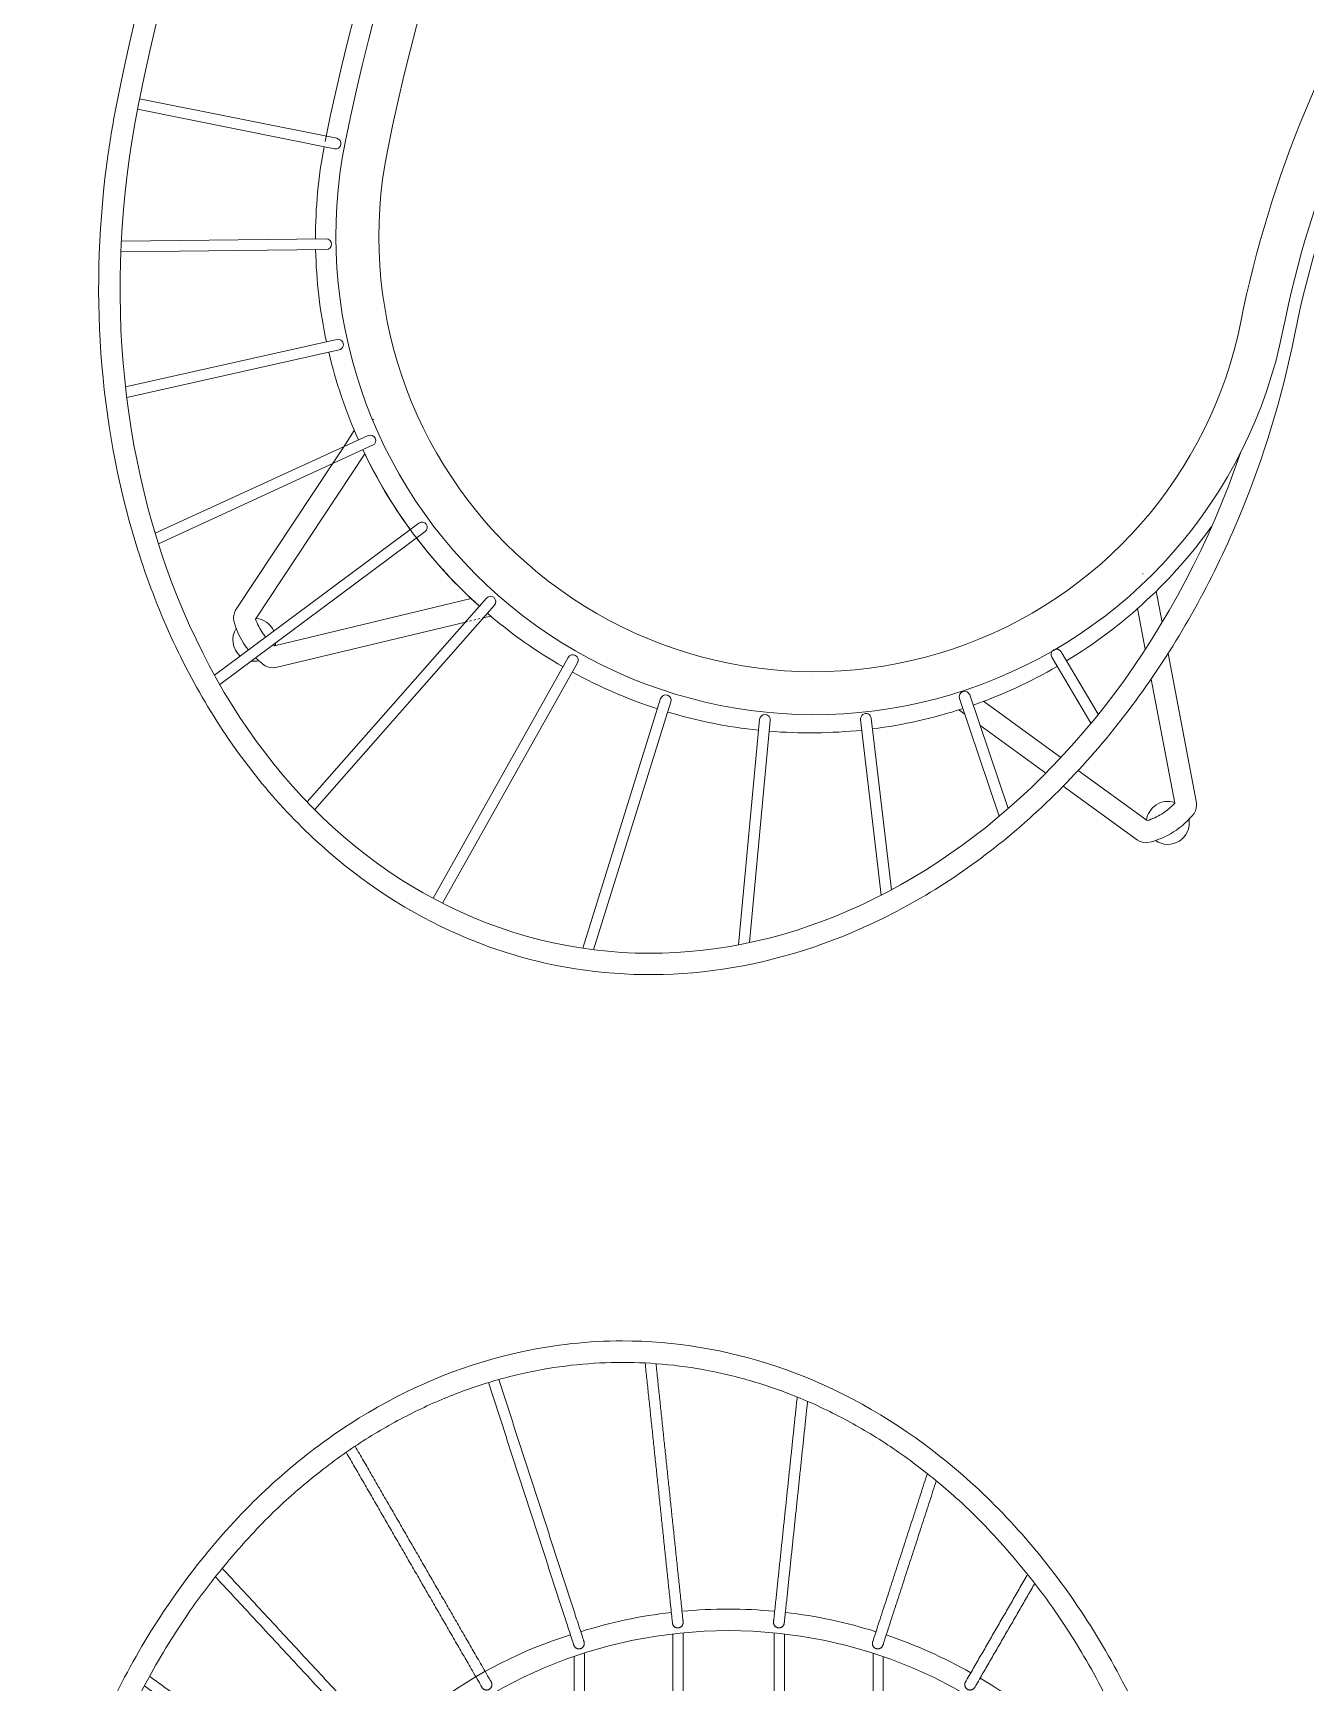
# Model space of a CAD drawing. Header units: millimetres. Extents: x 29001 to 40804, y -8833 to -5892.
# Drawn here: x 29496.7 to 29555.9, y -8342 to -8265.3 of the extents above; entities that cross this region are included whole.
import ezdxf

# ---------------------------------------------------------------- set-up
doc = ezdxf.new("R2010")
doc.units = ezdxf.units.MM
doc.linetypes.add('DASHED2', pattern=[0.375, 0.25, -0.125])
doc.layers.get('0').update_dxf_attribs({"lineweight": 0})
for name, color, linetype, lineweight in [('Auto_ince', 251, 'Continuous', 0), ('Auto_Tefriş', 32, 'Continuous', 0), ('Auto_Tefriş_2', 26, 'Continuous', 0), ('wipeout', 254, 'Continuous', 0), ('xxx_Auto_Tefris_Silik', 252, 'Continuous', 0), ('xxx_Auto_Tefris_Tefris', 32, 'Continuous', 0)]:
    doc.layers.add(name, color=color, linetype=linetype, lineweight=lineweight)
doc.layers.add('xxx_Auto_Mobilya_Deri', color=7, linetype='Continuous', lineweight=0, true_color=0x666666)

# ---------------------------------------------------------------- blocks, each defined once
blk = doc.blocks.new('Sun köşe')
at = {"linetype": 'Continuous'}
blk.add_wipeout([(-42.093, 15.676), (-47.03, 16.293), (-53.326, 16.663), (-59.375, 16.169), (-63.572, 15.921), (-66.223, 19.81), (-65.912, 23.945), (-66.294, 27.175), (-67.465, 29.336), (-70.857, 33.594), (-71.967, 35.199), (-72.892, 36.742), (-73.755, 38.717), (-74.493, 42.544), (-74.861, 45.259), (-74.551, 47.913), (-74.302, 51.123), (-73.683, 53.715), (-71.335, 57.666), (-68.617, 61.739), (-65.714, 65.381), (-61.885, 68.961), (-59.6, 70.628), (-57.315, 71.924), (-53.796, 73.467), (-49.413, 74.641), (-46.388, 74.949), (-42.376, 75.628), (-38.858, 75.937), (-34.105, 75.752), (-29.6, 74.827), (-26.145, 73.963), (-21.145, 73.901), (-16.948, 73.902), (-14.109, 73.284), (-12.505, 73.038), (-9.866, 71.44), (-8.088, 71.243), (-4.534, 70.65), (0.601, 69.663), (3.958, 68.281), (7.808, 66.207), (11.066, 64.134), (14.521, 62.06), (18.37, 59.591), (20.641, 58.307), (24.984, 55.543), (27.748, 53.37), (29.821, 51.297), (32.781, 48.531), (35.249, 46.26), (36.63, 44.878), (38.407, 43.1), (46.311, 33.412), (46.904, 32.82), (50.653, 27.29), (53.021, 23.537), (55.585, 18.205), (58.247, 12.576), (60.812, 7.836), (62.389, 2.701), (63.768, -2.83), (65.872, -11.856), (67.742, -22.423), (68.033, -29.632), (67.14, -36.446), (66.347, -41.187), (65.751, -45.532), (63.378, -50.47), (60.709, -55.111), (53.198, -63.407), (50.432, -64.79), (45.987, -66.469), (41.542, -67.555), (38.58, -67.753), (34.333, -67.457), (30.68, -65.779), (25.152, -63.211), (21.895, -60.347), (18.539, -57.187), (16.072, -55.311), (14.294, -55.706), (11.923, -56.892), (9.949, -55.114), (10.247, -52.448), (11.928, -48.399), (12.622, -44.547), (11.045, -40.4), (10.158, -36.548), (9.47, -31.512), (9.573, -25.883), (8.194, -19.365), (7.012, -14.625), (4.646, -9.292), (2.377, -4.651), (-3, 1.721), (-7.539, 6.461), (-14.153, 11.3), (-20.57, 14.558), (-29.753, 16.632), (-36.467, 17.224)], dxfattribs=at).dxf.layer = 'wipeout'
at = {"layer": 'Auto_ince'}
for points in [[(-38.099, 73.056), (-38.099, 63.701, -1), (-38.599, 63.701), (-38.599, 73.056)], [(-44.764, 72.586), (-42.782, 63.261, -1), (-43.271, 63.157), (-45.259, 72.51)], [(-51.37, 71.062), (-47.272, 61.857, -1), (-47.728, 61.654), (-51.848, 70.906)], [(-57.78, 68.372), (-51.371, 59.551, -1), (-51.776, 59.257), (-58.224, 68.132)], [(-63.709, 64.371), (-54.902, 56.442, -1), (-55.237, 56.07), (-64.09, 64.042)], [(-63.709, 64.371), (-54.902, 56.442, -1), (-55.237, 56.07), (-64.09, 64.042)], [(-68.646, 58.982), (-57.709, 52.667, -1), (-57.959, 52.234), (-68.928, 58.567)], [(-71.89, 52.362), (-59.67, 48.391, -1), (-59.825, 47.916), (-72.031, 51.882)], [(-72.8, 45.073), (-60.699, 43.801, -1), (-60.751, 43.304), (-72.769, 44.567)], [(-71.218, 37.997), (-60.751, 39.098, -1), (-60.699, 38.6), (-71.016, 37.516)], [(-67.654, 31.942), (-59.825, 34.486, -1), (-59.67, 34.01), (-67.317, 31.526)], [(-62.967, 27.276), (-57.959, 30.167, -1), (-57.709, 29.734), (-62.543, 26.944)], [(-57.889, 23.943), (-55.237, 26.331, -1), (-54.902, 25.96), (-57.418, 23.694)]]:
    blk.add_lwpolyline(points, format="xyb", dxfattribs=at)
at = {"layer": 'Auto_ince', "elevation": -0.143}
for points in [[(-52.984, 60.92), (-60.555, 63.998, 0.165812), (-61.061, 63.99, 0.083801), (-62.097, 63.22, 0.014346), (-62.245, 63.054, 0.014346)], [(-61.502, 62.385, -0.016823), (-61.373, 62.529, -0.066927), (-60.773, 63.007), (-52.235, 59.536)], [(-62.545, 62.651, 0.036875), (-62.818, 62.149, 0.165812), (-62.802, 61.643), (-58.995, 53.41)], [(-57.871, 53.361), (-61.823, 61.908, -0.006156), (-61.788, 61.97, -0.006156)], [(-54.01, 21.065), (-60.555, 18.404, -0.165812), (-61.061, 18.411, -0.083801), (-62.097, 19.182, -0.083801), (-62.818, 20.252, -0.165812), (-62.802, 20.759), (-61.01, 24.633)], [(-60.158, 24.094), (-61.823, 20.494, 0.066927), (-61.373, 19.872, 0.066927), (-60.773, 19.394), (-55.336, 21.605)]]:
    blk.add_lwpolyline(points, format="xyb", dxfattribs=at)
for points in [[(-52.984, 60.92), (-52.107, 60.563)], [(-60.586, 25.55), (-58.995, 28.992)], [(-57.871, 29.04), (-59.736, 25.007)], [(-54.016, 22.142), (-52.235, 22.866)], [(-51.275, 22.177), (-52.639, 21.622)]]:
    blk.add_lwpolyline(points, dxfattribs=at)
at = {"layer": 'Auto_ince', "linetype": 'DASHED2', "ltscale": 0.025, "elevation": -0.143}
blk.add_lwpolyline([(-58.995, 53.41), (-58.631, 52.622)], dxfattribs=at)
at = {"layer": 'Auto_ince'}
for centre, radius, start, end in [((-61.734, 62.875, -0.143), 1, 69.1042, 150.07539), ((-61.734, 62.875, -0.143), 1, 305.92461, 6.83493), ((-61.734, 62.875, -0.143), 1, 183.16975, 203.54568), ((-61.734, 62.875, -0.143), 1, 265.714, 272.83025), ((-38.349, 41.201), 23, 126.62279, 137.37721), ((-61.734, 19.526, -0.143), 1, 353.16507, 94.286), ((-61.734, 19.526, -0.143), 1, 156.45432, 290.8958)]:
    blk.add_arc(centre, radius, start, end, dxfattribs=at)
at = {"layer": 'Auto_Tefriş', "elevation": -0.143}
for points in [[(-51.275, 60.225), (-52.107, 60.563)], [(-58.631, 52.622), (-58.487, 52.311)], [(-58.631, 29.78), (-58.487, 30.09)]]:
    blk.add_lwpolyline(points, dxfattribs=at)
at = {"layer": 'Auto_Tefriş'}
for centre, radius, start, end in [((-38.349, -31.299), 105.355, 0, 90), ((-38.349, -31.299), 104.355, 0, 90), ((-38.349, 41.201), 23, 90.62279, 101.37721), ((-38.349, -31.299), 95.499, 0, 90), ((-38.349, 41.201), 23, 102.62279, 113.37721), ((-38.349, 41.201), 23, 114.62279, 125.37721), ((-38.349, 41.201), 23, 126.62279, 149.37721), ((-38.349, 41.201), 23, 138.62279, 149.37721), ((-38.349, 41.201), 23, 150.62279, 161.37721), ((-38.349, 41.201), 23, 162.62279, 173.37721), ((-38.349, 41.201), 23, 174.62279, 185.37721), ((-38.349, 41.201), 23, 186.62279, 197.37721), ((-38.349, 41.201), 23, 198.62279, 209.37721), ((-38.349, 41.201), 23, 210.62279, 221.37721), ((-38.349, 41.201), 23, 222.62279, 245.73878), ((-38.349, -31.299), 49.5, 0, 90)]:
    blk.add_arc(centre, radius, start, end, dxfattribs=at)
at = {"layer": 'Auto_Tefriş', "extrusion": (0, 0, -1)}
blk.add_ellipse((-38.349, 46.128), major_axis=(-34.478, 0), ratio=0.781001, start_param=4.882437, end_param=7.853982, dxfattribs=at)
at = {"layer": 'Auto_Tefriş'}
blk.add_open_spline([(-38.349, 18.201), (-41.264, 18.201), (-44.179, 18.484), (-50.043, 19.644), (-52.979, 20.563), (-58.448, 22.976), (-60.981, 24.471), (-65.465, 27.94), (-67.417, 29.914), (-70.595, 34.211), (-71.822, 36.533), (-73.425, 41.284), (-73.827, 43.706), (-73.827, 46.128), (-73.827, 47.702), (-73.658, 49.275), (-72.79, 53.29), (-71.834, 55.695), (-69.159, 60.209), (-67.439, 62.317), (-63.364, 66.096), (-61.01, 67.766), (-55.835, 70.558), (-53.014, 71.681), (-47.101, 73.306), (-44.009, 73.809), (-40.042, 74.032), (-39.195, 74.056), (-38.349, 74.056)], degree=3, knots=[4.712389, 4.712389, 4.712389, 4.712389, 4.960422, 4.960422, 5.226706, 5.226706, 5.492989, 5.492989, 5.759273, 5.759273, 6.025556, 6.025556, 6.283185, 6.283185, 6.283185, 6.450503, 6.450503, 6.716786, 6.716786, 6.98307, 6.98307, 7.249353, 7.249353, 7.515637, 7.515637, 7.781921, 7.781921, 7.853982, 7.853982, 7.853982, 7.853982], dxfattribs=at)
at = {"layer": 'Auto_Tefriş_2', "elevation": -0.143}
for points in [[(-50.606, 59.451, 0.012511), (-50.599, 59.475, 0.012511)], [(-50.606, 22.951, -0.012511), (-50.599, 22.927, -0.012511)]]:
    blk.add_lwpolyline(points, format="xyb", dxfattribs=at)
at = {"layer": 'xxx_Auto_Mobilya_Deri'}
blk.add_lwpolyline([(12.035, -31.476, 0.414214), (-38.215, 18.774, -1.000001), (-38.215, 63.274, -0.414203), (56.534, -31.476, -1.00001)], format="xyb", close=True, dxfattribs=at)
at = {"layer": 'xxx_Auto_Tefris_Silik', "lineweight": 0}
blk.add_lwpolyline([(14.035, -31.476, 0.414214), (-38.215, 20.774, -1.000001), (-38.215, 61.274, -0.414203), (54.534, -31.476, -1.00001), (14.035, -31.476, -1.00001)], format="xyb", dxfattribs=at)
blk = doc.blocks.new('sedirxx')
at = {"layer": 'xxx_Auto_Tefris_Silik'}
for p, q in [((-25.577, 78.773), (-25.576, -77.77)), ((-25.101, 78.824), (-25.099, -77.821)), ((-20.872, 78.821), (-20.87, -77.818)), ((-20.395, 78.77), (-20.394, -77.767)), ((-30.178, 77.721), (-30.177, -76.718)), ((-29.702, 77.879), (-29.7, -76.876)), ((-16.268, 77.869), (-16.266, -76.866)), ((-15.791, 77.71), (-15.79, -76.707))]:
    blk.add_line(p, q, dxfattribs=at)
for points, knots in [([(-26.873, 91.377), (-26.237, 85.326), (-25.601, 79.275), (-25.575, 79.027), (-25.327, 79.053), (-25.078, 79.079), (-25.104, 79.328), (-25.736, 85.336), (-26.367, 91.345)], [0, 0, 0, 12.167907, 12.167907, 12.560607, 12.560607, 12.953306, 12.953306, 25.036968, 25.036968, 25.036968]), ([(-34.162, 90.466), (-32.177, 84.356), (-30.191, 78.246), (-30.114, 78.008), (-29.876, 78.086), (-29.639, 78.163), (-29.716, 78.401), (-31.699, 84.504), (-33.682, 90.607)], [0, 0, 0, 12.849133, 12.849133, 13.241832, 13.241832, 13.634531, 13.634531, 26.468787, 26.468787, 26.468787]), ([(-19.798, 89.794), (-20.348, 84.561), (-20.898, 79.328), (-20.924, 79.079), (-20.675, 79.053), (-20.426, 79.027), (-20.4, 79.275), (-19.858, 84.434), (-19.316, 89.592)], [0, 0, 0, 10.523754, 10.523754, 10.916453, 10.916453, 11.309152, 11.309152, 21.682649, 21.682649, 21.682649]), ([(-40.782, 87.222), (-37.624, 81.754), (-34.467, 76.285), (-34.342, 76.069), (-34.126, 76.194), (-33.909, 76.319), (-34.034, 76.535), (-37.201, 82.02), (-40.367, 87.504)], [0, 0, 0, 12.628439, 12.628439, 13.021139, 13.021139, 13.413838, 13.413838, 26.07952, 26.07952, 26.07952]), ([(-13.742, 86.23), (-15.014, 82.315), (-16.286, 78.401), (-16.363, 78.163), (-16.125, 78.086), (-15.887, 78.008), (-15.81, 78.246), (-14.568, 82.07), (-13.326, 85.893)], [0, 0, 0, 8.232194, 8.232194, 8.624893, 8.624893, 9.017592, 9.017592, 17.057796, 17.057796, 17.057796]), ([(-46.87, 81.431), (-42.947, 77.204), (-39.024, 72.976), (-38.854, 72.793), (-38.671, 72.963), (-38.488, 73.133), (-38.658, 73.316), (-42.606, 77.571), (-46.553, 81.826)], [1.094234, 1.094234, 1.094234, 12.628439, 12.628439, 13.021139, 13.021139, 13.413838, 13.413838, 25.021931, 25.021931, 25.021931]), ([(-9.076, 81.543), (-10.522, 79.039), (-11.967, 76.535), (-12.092, 76.319), (-11.876, 76.194), (-11.659, 76.069), (-11.534, 76.285), (-10.139, 78.702), (-8.744, 81.119)], [0, 0, 0, 5.7827, 5.7827, 6.175399, 6.175399, 6.568098, 6.568098, 12.149315, 12.149315, 12.149315]), ([(-50.172, 76.357), (-45.761, 73.152), (-41.351, 69.948), (-41.148, 69.801), (-41.001, 70.003), (-40.855, 70.205), (-41.057, 70.352), (-45.494, 73.576), (-49.932, 76.8)], [0, 0, 0, 10.903723, 10.903723, 11.296422, 11.296422, 11.689121, 11.689121, 22.659097, 22.659097, 22.659097])]:
    blk.add_rational_spline(points, [1, 1, 1, 0.707106781187, 1, 0.707106781187, 1, 1, 1], degree=2, knots=knots, dxfattribs=at)
at = {"layer": 'xxx_Auto_Tefris_Tefris'}
for centre, radius, start, end in [((-23.001, 56.925), 23, 84.62279, 95.37721), ((-23.001, 56.925), 23, 96.62279, 107.37721), ((-23.001, 56.925), 23, 72.62279, 83.37721), ((-23.001, 56.925), 22, 0, 180), ((-24.181, 58.778), 20.874, 107.17809, 145.52514), ((-23.001, 56.925), 23, 60.62279, 71.37721), ((-23.001, 56.925), 23, 48.62279, 59.37721)]:
    blk.add_arc(centre, radius, start, end, dxfattribs=at)
blk.add_open_spline([(-0.001, 56.925), (-0.001, 59.84), (-0.285, 62.755), (-1.444, 68.619), (-2.363, 71.555), (-4.776, 77.024), (-6.271, 79.557), (-9.74, 84.041), (-11.714, 85.993), (-16.011, 89.172), (-18.333, 90.398), (-23.084, 92.001), (-25.506, 92.403), (-27.928, 92.403), (-29.502, 92.403), (-31.075, 92.234), (-35.09, 91.366), (-37.495, 90.41), (-42.009, 87.735), (-44.117, 86.015), (-47.896, 81.941), (-49.566, 79.587), (-52.359, 74.411), (-53.481, 71.591), (-55.106, 65.677), (-55.609, 62.585), (-55.832, 58.619), (-55.856, 57.772), (-55.856, 56.925)], degree=3, knots=[4.712389, 4.712389, 4.712389, 4.712389, 4.960422, 4.960422, 5.226706, 5.226706, 5.492989, 5.492989, 5.759273, 5.759273, 6.025556, 6.025556, 6.283185, 6.283185, 6.283185, 6.450503, 6.450503, 6.716786, 6.716786, 6.98307, 6.98307, 7.249353, 7.249353, 7.515637, 7.515637, 7.781921, 7.781921, 7.853982, 7.853982, 7.853982, 7.853982], dxfattribs=at)
blk.add_rational_spline([(-1.001, 56.925), (-1.001, 91.403), (-27.928, 91.403), (-54.856, 91.403), (-54.856, 56.925)], [1, 0.707106781187, 1, 0.707106781187, 1], degree=2, knots=[4.712389, 4.712389, 4.712389, 6.283185, 6.283185, 7.853982, 7.853982, 7.853982], dxfattribs=at)
blk = doc.blocks.new('MOBİLYALAR')
at = {"linetype": 'Continuous', "rotation": 78.67254154690467}
blk.add_blockref('Sun köşe', (436.009, -1923.546), dxfattribs=at)
blk.add_blockref('sedirxx', (407.29, -2096.749))

msp = doc.modelspace()

# ---------------------------------------------------------------- block references
at = {"color": 6}
msp.add_blockref('MOBİLYALAR', (29144.792, -6321.799), dxfattribs=at)

doc.saveas('drawing.dxf')
